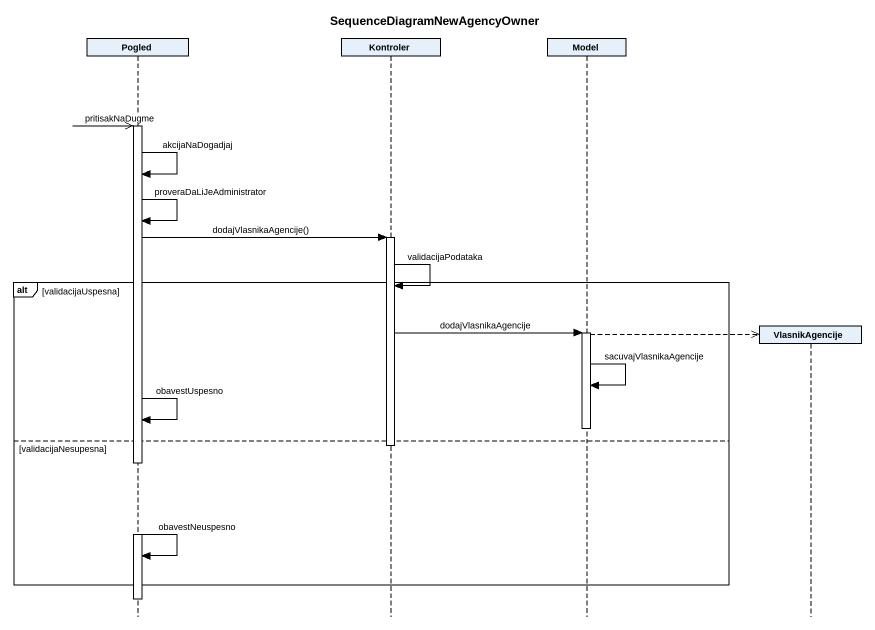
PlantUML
@startuml
title SequenceDiagramNewAgencyOwner
hide footbox
participant Pogled
participant Kontroler
participant Model
participant VlasnikAgencije

Pogled ->> Pogled : pritisakNaDugme
activate Pogled
Pogled -> Pogled : akcijaNaDogadjaj
Pogled -> Pogled : proveraDaLiJeAdministrator
Pogled -> Kontroler : dodajVlasnikaAgencije()
activate Kontroler
alt validacijaUspesna
  Kontroler -> Kontroler : validacijaPodataka
  Kontroler -> Model : dodajVlasnikaAgencije
  activate Model
  Model -->> VlasnikAgencije **
  Model -> Model : sacuvajVlasnikaAgencije
  Pogled -> Pogled : obavestUspesno
  deactivate Model
else validacijaNesupesna
  deactivate Kontroler
  Pogled -> Pogled : obavestNeuspesno
end
deactivate Pogled
@enduml
